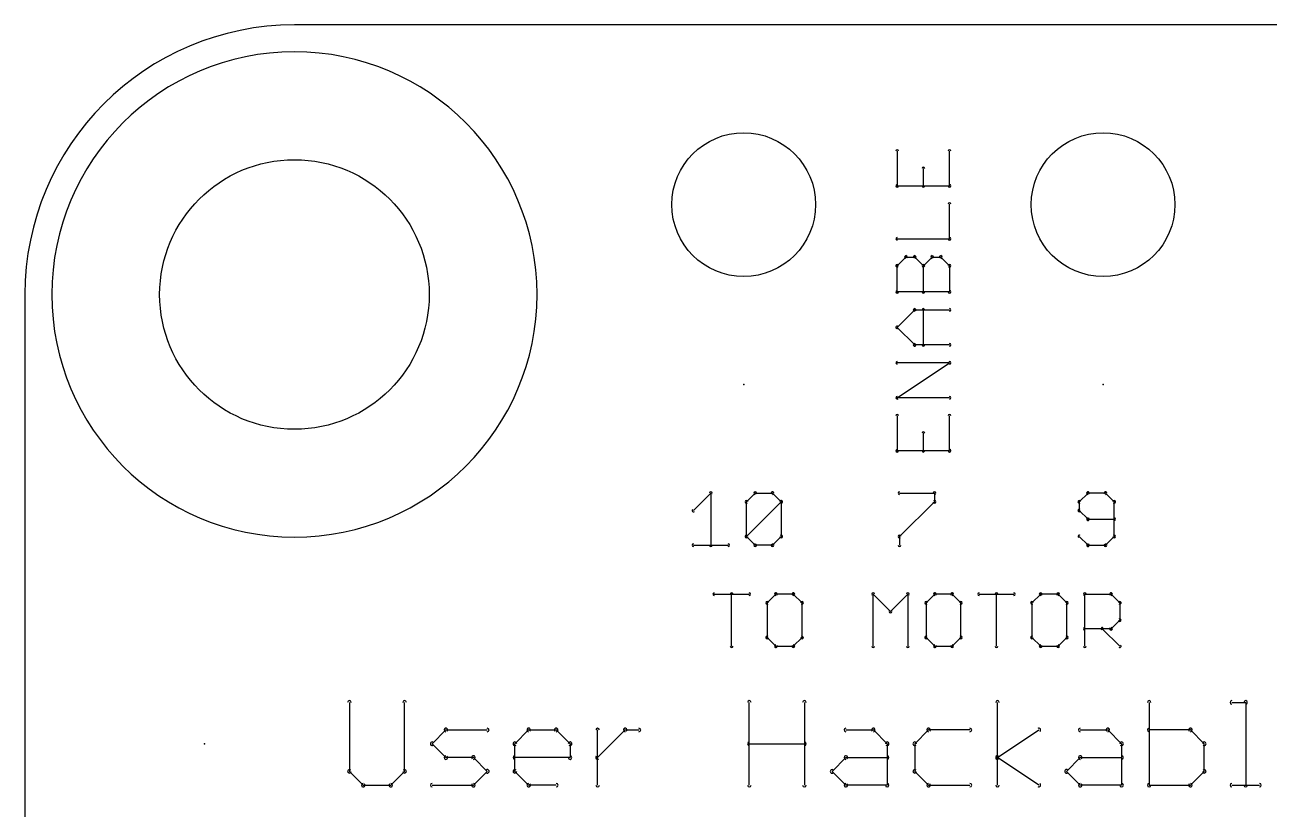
# Model space of a CAD drawing. Header units: inches. Extents: x 0 to 7.94, y 0 to 5.69.
# Drawn here: x 3.4 to 4.092, y 3.064 to 3.5 of the extents above; entities that cross this region are included whole.
import ezdxf

# ---------------------------------------------------------------- set-up
doc = ezdxf.new("R2010")
doc.units = ezdxf.units.IN
doc.header["$MEASUREMENT"] = 0
for name, color, linetype, true_color in [('Pcb', 178, 'Continuous', 0x000000), ('PcbDocument', 253, 'Continuous', 0xadadad), ('PcbOutline', 178, 'Continuous', 0x000000)]:
    doc.layers.add(name, color=color, linetype=linetype, true_color=true_color)

# ---------------------------------------------------------------- blocks, each defined once
blk = doc.blocks.new('HBridge84')
at = {"layer": 'Pcb'}
for p in [(0.4, 1.1), (0.6, 1.1), (0.1, 0.9)]:
    blk.add_point(p, dxfattribs=at)
at = {"layer": 'PcbDocument'}
for points in [[(0.15, 1.015, 1), (0.15, 1.285, 1), (0.15, 1.015)], [(0.48622, 1.22978, 1), (0.48472, 1.22978)], [(0.51525, 1.22978, 1), (0.51375, 1.22978)], [(0.50074, 1.22011, 1), (0.49924, 1.22011)], [(0.48472, 1.21043, 1), (0.48622, 1.21043)], [(0.48548, 1.21118, 1), (0.48548, 1.20968)], [(0.49924, 1.21043, 1), (0.50074, 1.21043)], [(0.51375, 1.21043, 1), (0.51525, 1.21043)], [(0.5145, 1.20968, 1), (0.5145, 1.21118)], [(0.51525, 1.20031, 1), (0.51375, 1.20031)], [(0.48548, 1.18172, 1), (0.48548, 1.18022)], [(0.51375, 1.18096, 1), (0.51525, 1.18096)], [(0.5145, 1.18022, 1), (0.5145, 1.18172)], [(0.49031, 1.1716, 1), (0.49031, 1.1701)], [(0.49084, 1.17032, 1), (0.48978, 1.17138)], [(0.49568, 1.17138, 1), (0.49462, 1.17032)], [(0.49515, 1.1701, 1), (0.49515, 1.1716)], [(0.50483, 1.1716, 1), (0.50483, 1.1701)], [(0.50535, 1.17032, 1), (0.5043, 1.17138)], [(0.51019, 1.17138, 1), (0.50913, 1.17032)], [(0.50966, 1.1701, 1), (0.50966, 1.1716)], [(0.48622, 1.16601, 1), (0.48472, 1.16601)], [(0.48494, 1.16654, 1), (0.486, 1.16548)], [(0.50074, 1.16601, 1), (0.49924, 1.16601)], [(0.49946, 1.16654, 1), (0.50052, 1.16548)], [(0.49946, 1.16548, 1), (0.50052, 1.16654)], [(0.51525, 1.16601, 1), (0.51375, 1.16601)], [(0.51397, 1.16548, 1), (0.51503, 1.16654)], [(0.48472, 1.1515, 1), (0.48622, 1.1515)], [(0.48548, 1.15225, 1), (0.48548, 1.15075)], [(0.49924, 1.1515, 1), (0.50074, 1.1515)], [(0.51375, 1.1515, 1), (0.51525, 1.1515)], [(0.5145, 1.15075, 1), (0.5145, 1.15225)], [(0.49515, 1.14213, 1), (0.49515, 1.14063)], [(0.49568, 1.14085, 1), (0.49462, 1.14191)], [(0.50074, 1.14139, 1), (0.49924, 1.14139)], [(0.5145, 1.14063, 1), (0.5145, 1.14213)], [(0.486, 1.13224, 1), (0.48494, 1.13118)], [(0.48494, 1.13224, 1), (0.486, 1.13118)], [(0.49515, 1.12278, 1), (0.49515, 1.12128)], [(0.49462, 1.1215, 1), (0.49568, 1.12257)], [(0.49924, 1.12204, 1), (0.50074, 1.12204)], [(0.5145, 1.12128, 1), (0.5145, 1.12278)], [(0.48548, 1.11267, 1), (0.48548, 1.11117)], [(0.51492, 1.1113, 1), (0.51408, 1.11254)], [(0.5145, 1.11117, 1), (0.5145, 1.11267)], [(0.48506, 1.09319, 1), (0.48589, 1.09194)], [(0.48548, 1.09332, 1), (0.48548, 1.09182)], [(0.5145, 1.09182, 1), (0.5145, 1.09332)], [(0.48622, 1.08245, 1), (0.48472, 1.08245)], [(0.51525, 1.08245, 1), (0.51375, 1.08245)], [(0.50074, 1.07278, 1), (0.49924, 1.07278)], [(0.48472, 1.06311, 1), (0.48622, 1.06311)], [(0.48548, 1.06385, 1), (0.48548, 1.06235)], [(0.49924, 1.06311, 1), (0.50074, 1.06311)], [(0.51375, 1.06311, 1), (0.51525, 1.06311)], [(0.5145, 1.06235, 1), (0.5145, 1.06385)], [(0.38246, 1.03952, 1), (0.38096, 1.03952)], [(0.38224, 1.039, 1), (0.38118, 1.04006)], [(0.40634, 1.04028, 1), (0.40634, 1.03878)], [(0.40687, 1.039, 1), (0.40581, 1.04006)], [(0.41654, 1.04006, 1), (0.41548, 1.039)], [(0.41601, 1.03878, 1), (0.41601, 1.04028)], [(0.48677, 1.04028, 1), (0.48677, 1.03878)], [(0.50687, 1.03952, 1), (0.50537, 1.03952)], [(0.50612, 1.03878, 1), (0.50612, 1.04028)], [(0.59161, 1.04028, 1), (0.59161, 1.03878)], [(0.59213, 1.039, 1), (0.59107, 1.04006)], [(0.60181, 1.04006, 1), (0.60075, 1.039)], [(0.60128, 1.03878, 1), (0.60128, 1.04028)], [(0.40225, 1.03469, 1), (0.40075, 1.03469)], [(0.40097, 1.03522, 1), (0.40203, 1.03416)], [(0.4216, 1.03469, 1), (0.4201, 1.03469)], [(0.42138, 1.03416, 1), (0.42032, 1.03522)], [(0.42032, 1.03416, 1), (0.42138, 1.03522)], [(0.50537, 1.03469, 1), (0.50687, 1.03469)], [(0.50665, 1.03416, 1), (0.50559, 1.03522)], [(0.58752, 1.03469, 1), (0.58602, 1.03469)], [(0.58624, 1.03522, 1), (0.5873, 1.03416)], [(0.60687, 1.03469, 1), (0.60537, 1.03469)], [(0.60559, 1.03416, 1), (0.60665, 1.03522)], [(0.3715, 1.03038, 1), (0.37257, 1.02932)], [(0.5873, 1.03038, 1), (0.58624, 1.02932)], [(0.58602, 1.02985, 1), (0.58752, 1.02985)], [(0.59161, 1.02576, 1), (0.59161, 1.02426)], [(0.59107, 1.02448, 1), (0.59213, 1.02554)], [(0.60612, 1.02426, 1), (0.60612, 1.02576)], [(0.37204, 1.01125, 1), (0.37204, 1.00975)], [(0.39139, 1.00975, 1), (0.39139, 1.01125)], [(0.40203, 1.01587, 1), (0.40097, 1.01481)], [(0.40097, 1.01587, 1), (0.40203, 1.01481)], [(0.40075, 1.01534, 1), (0.40225, 1.01534)], [(0.40634, 1.01125, 1), (0.40634, 1.00975)], [(0.40581, 1.00997, 1), (0.40687, 1.01103)], [(0.41548, 1.01103, 1), (0.41654, 1.00997)], [(0.41601, 1.00975, 1), (0.41601, 1.01125)], [(0.4201, 1.01534, 1), (0.4216, 1.01534)], [(0.42138, 1.01481, 1), (0.42032, 1.01587)], [(0.48752, 1.01534, 1), (0.48602, 1.01534)], [(0.48624, 1.01587, 1), (0.4873, 1.01481)], [(0.5873, 1.01587, 1), (0.58624, 1.01481)], [(0.59161, 1.01125, 1), (0.59161, 1.00975)], [(0.59107, 1.00997, 1), (0.59213, 1.01103)], [(0.60075, 1.01103, 1), (0.60181, 1.00997)], [(0.60128, 1.00975, 1), (0.60128, 1.01125)], [(0.60537, 1.01534, 1), (0.60687, 1.01534)], [(0.60665, 1.01481, 1), (0.60559, 1.01587)], [(0.38096, 1.0105, 1), (0.38246, 1.0105)], [(0.48602, 1.0105, 1), (0.48752, 1.0105)], [(0.38364, 0.98402, 1), (0.38364, 0.98252)], [(0.39406, 0.98328, 1), (0.39256, 0.98328)], [(0.40299, 0.98252, 1), (0.40299, 0.98402)], [(0.41794, 0.98402, 1), (0.41794, 0.98252)], [(0.41847, 0.98274, 1), (0.41741, 0.9838)], [(0.42815, 0.9838, 1), (0.42709, 0.98274)], [(0.42762, 0.98252, 1), (0.42762, 0.98402)], [(0.47278, 0.98328, 1), (0.47128, 0.98328)], [(0.47257, 0.9838, 1), (0.4715, 0.98274)], [(0.49213, 0.98328, 1), (0.49063, 0.98328)], [(0.49191, 0.98274, 1), (0.49085, 0.9838)], [(0.50634, 0.98402, 1), (0.50634, 0.98252)], [(0.50687, 0.98274, 1), (0.50581, 0.9838)], [(0.51654, 0.9838, 1), (0.51548, 0.98274)], [(0.51601, 0.98252, 1), (0.51601, 0.98402)], [(0.53096, 0.98402, 1), (0.53096, 0.98252)], [(0.54139, 0.98328, 1), (0.53989, 0.98328)], [(0.55031, 0.98252, 1), (0.55031, 0.98402)], [(0.56527, 0.98402, 1), (0.56527, 0.98252)], [(0.5658, 0.98274, 1), (0.56474, 0.9838)], [(0.57547, 0.9838, 1), (0.57441, 0.98274)], [(0.57494, 0.98252, 1), (0.57494, 0.98402)], [(0.58989, 0.98402, 1), (0.58989, 0.98252)], [(0.59065, 0.98328, 1), (0.58915, 0.98328)], [(0.60494, 0.9838, 1), (0.60388, 0.98274)], [(0.60441, 0.98252, 1), (0.60441, 0.98402)], [(0.41385, 0.97844, 1), (0.41235, 0.97844)], [(0.41257, 0.97897, 1), (0.41363, 0.97791)], [(0.4332, 0.97844, 1), (0.4317, 0.97844)], [(0.43193, 0.97791, 1), (0.43298, 0.97897)], [(0.50225, 0.97844, 1), (0.50075, 0.97844)], [(0.50097, 0.97897, 1), (0.50203, 0.97791)], [(0.5216, 0.97844, 1), (0.5201, 0.97844)], [(0.52032, 0.97791, 1), (0.52138, 0.97897)], [(0.56118, 0.97844, 1), (0.55968, 0.97844)], [(0.5599, 0.97897, 1), (0.56096, 0.97791)], [(0.58053, 0.97844, 1), (0.57903, 0.97844)], [(0.57925, 0.97791, 1), (0.58031, 0.97897)], [(0.61, 0.97844, 1), (0.6085, 0.97844)], [(0.60872, 0.97791, 1), (0.60978, 0.97897)], [(0.48118, 0.97413, 1), (0.48224, 0.97307)], [(0.48118, 0.97307, 1), (0.48224, 0.97413)], [(0.60978, 0.96823, 1), (0.60872, 0.96929)], [(0.58989, 0.96467, 1), (0.58989, 0.96317)], [(0.6001, 0.96446, 1), (0.59904, 0.96339)], [(0.60388, 0.96446, 1), (0.60494, 0.96339)], [(0.60441, 0.96317, 1), (0.60441, 0.96467)], [(0.6085, 0.96876, 1), (0.61, 0.96876)], [(0.41363, 0.95962, 1), (0.41257, 0.95856)], [(0.41235, 0.95909, 1), (0.41385, 0.95909)], [(0.4317, 0.95909, 1), (0.4332, 0.95909)], [(0.43298, 0.95856, 1), (0.43193, 0.95962)], [(0.50203, 0.95962, 1), (0.50097, 0.95856)], [(0.50075, 0.95909, 1), (0.50225, 0.95909)], [(0.5201, 0.95909, 1), (0.5216, 0.95909)], [(0.52138, 0.95856, 1), (0.52032, 0.95962)], [(0.56096, 0.95962, 1), (0.5599, 0.95856)], [(0.55968, 0.95909, 1), (0.56118, 0.95909)], [(0.57903, 0.95909, 1), (0.58053, 0.95909)], [(0.58031, 0.95856, 1), (0.57925, 0.95962)], [(0.39256, 0.95425, 1), (0.39406, 0.95425)], [(0.41794, 0.955, 1), (0.41794, 0.9535)], [(0.41741, 0.95372, 1), (0.41847, 0.95478)], [(0.42709, 0.95478, 1), (0.42815, 0.95372)], [(0.42762, 0.9535, 1), (0.42762, 0.955)], [(0.47128, 0.95425, 1), (0.47278, 0.95425)], [(0.49063, 0.95425, 1), (0.49213, 0.95425)], [(0.50634, 0.955, 1), (0.50634, 0.9535)], [(0.50581, 0.95372, 1), (0.50687, 0.95478)], [(0.51548, 0.95478, 1), (0.51654, 0.95372)], [(0.51601, 0.9535, 1), (0.51601, 0.955)], [(0.53989, 0.95425, 1), (0.54139, 0.95425)], [(0.56527, 0.955, 1), (0.56527, 0.9535)], [(0.56474, 0.95372, 1), (0.5658, 0.95478)], [(0.57441, 0.95478, 1), (0.57547, 0.95372)], [(0.57494, 0.9535, 1), (0.57494, 0.955)], [(0.58915, 0.95425, 1), (0.59065, 0.95425)], [(0.60872, 0.95372, 1), (0.60978, 0.95478)], [(0.18159, 0.92304, 1), (0.17959, 0.92304)], [(0.21228, 0.92304, 1), (0.21028, 0.92304)], [(0.40411, 0.92304, 1), (0.40211, 0.92304)], [(0.43481, 0.92304, 1), (0.43281, 0.92304)], [(0.54223, 0.92304, 1), (0.54023, 0.92304)], [(0.62664, 0.92304, 1), (0.62464, 0.92304)], [(0.67168, 0.92404, 1), (0.67168, 0.92204)], [(0.68035, 0.92304, 1), (0.67835, 0.92304)], [(0.67935, 0.92204, 1), (0.67935, 0.92404)], [(0.2343, 0.90869, 1), (0.2343, 0.90669)], [(0.23501, 0.90698, 1), (0.23359, 0.9084)], [(0.25732, 0.90669, 1), (0.25732, 0.90869)], [(0.28034, 0.90869, 1), (0.28034, 0.90669)], [(0.28105, 0.90698, 1), (0.27963, 0.9084)], [(0.2964, 0.9084, 1), (0.29498, 0.90698)], [(0.29569, 0.90669, 1), (0.29569, 0.90869)], [(0.31971, 0.90769, 1), (0.31771, 0.90769)], [(0.33406, 0.90869, 1), (0.33406, 0.90669)], [(0.33476, 0.90698, 1), (0.33335, 0.9084)], [(0.34173, 0.90669, 1), (0.34173, 0.90869)], [(0.45683, 0.90869, 1), (0.45683, 0.90669)], [(0.47288, 0.9084, 1), (0.47146, 0.90698)], [(0.47217, 0.90669, 1), (0.47217, 0.90869)], [(0.50287, 0.90869, 1), (0.50287, 0.90669)], [(0.50357, 0.90698, 1), (0.50216, 0.9084)], [(0.52589, 0.90669, 1), (0.52589, 0.90869)], [(0.56481, 0.90686, 1), (0.5637, 0.90852)], [(0.58727, 0.90869, 1), (0.58727, 0.90669)], [(0.60332, 0.9084, 1), (0.60191, 0.90698)], [(0.60262, 0.90669, 1), (0.60262, 0.90869)], [(0.62564, 0.90869, 1), (0.62564, 0.90669)], [(0.64936, 0.9084, 1), (0.64795, 0.90698)], [(0.64866, 0.90669, 1), (0.64866, 0.90869)], [(0.22734, 0.90073, 1), (0.22592, 0.89931)], [(0.22592, 0.90073, 1), (0.22734, 0.89931)], [(0.27367, 0.90002, 1), (0.27167, 0.90002)], [(0.27196, 0.90073, 1), (0.27338, 0.89931)], [(0.30436, 0.90002, 1), (0.30236, 0.90002)], [(0.30265, 0.89931, 1), (0.30407, 0.90073)], [(0.40311, 0.90102, 1), (0.40311, 0.89902)], [(0.43381, 0.89902, 1), (0.43381, 0.90102)], [(0.48085, 0.90002, 1), (0.47885, 0.90002)], [(0.47914, 0.89931, 1), (0.48055, 0.90073)], [(0.49619, 0.90002, 1), (0.49419, 0.90002)], [(0.49448, 0.90073, 1), (0.4959, 0.89931)], [(0.61129, 0.90002, 1), (0.60929, 0.90002)], [(0.60958, 0.89931, 1), (0.611, 0.90073)], [(0.65733, 0.90002, 1), (0.65533, 0.90002)], [(0.65562, 0.89931, 1), (0.65704, 0.90073)], [(0.2343, 0.89335, 1), (0.2343, 0.89135)], [(0.25036, 0.89306, 1), (0.24894, 0.89164)], [(0.24965, 0.89135, 1), (0.24965, 0.89335)], [(0.27267, 0.89335, 1), (0.27267, 0.89135)], [(0.30336, 0.89135, 1), (0.30336, 0.89335)], [(0.45683, 0.89335, 1), (0.45683, 0.89135)], [(0.45753, 0.89164, 1), (0.45612, 0.89306)], [(0.47985, 0.89135, 1), (0.47985, 0.89335)], [(0.54179, 0.89318, 1), (0.54068, 0.89152)], [(0.58727, 0.89335, 1), (0.58727, 0.89135)], [(0.58798, 0.89164, 1), (0.58656, 0.89306)], [(0.61029, 0.89135, 1), (0.61029, 0.89335)], [(0.23359, 0.89164, 1), (0.23501, 0.89306)], [(0.30236, 0.89235, 1), (0.30436, 0.89235)], [(0.318, 0.89306, 1), (0.31942, 0.89164)], [(0.54068, 0.89318, 1), (0.54179, 0.89152)], [(0.1813, 0.88538, 1), (0.17988, 0.88396)], [(0.17959, 0.88467, 1), (0.18159, 0.88467)], [(0.21028, 0.88467, 1), (0.21228, 0.88467)], [(0.21199, 0.88396, 1), (0.21057, 0.88538)], [(0.25803, 0.88396, 1), (0.25661, 0.88538)], [(0.25661, 0.88396, 1), (0.25803, 0.88538)], [(0.27338, 0.88538, 1), (0.27196, 0.88396)], [(0.27167, 0.88467, 1), (0.27367, 0.88467)], [(0.44986, 0.88538, 1), (0.44844, 0.88396)], [(0.44844, 0.88538, 1), (0.44986, 0.88396)], [(0.4959, 0.88538, 1), (0.49448, 0.88396)], [(0.49419, 0.88467, 1), (0.49619, 0.88467)], [(0.5803, 0.88538, 1), (0.57889, 0.88396)], [(0.57889, 0.88538, 1), (0.5803, 0.88396)], [(0.65533, 0.88467, 1), (0.65733, 0.88467)], [(0.65704, 0.88396, 1), (0.65562, 0.88538)], [(0.18826, 0.878, 1), (0.18826, 0.876)], [(0.18756, 0.87629, 1), (0.18897, 0.87771)], [(0.2029, 0.87771, 1), (0.20432, 0.87629)], [(0.20361, 0.876, 1), (0.20361, 0.878)], [(0.22663, 0.878, 1), (0.22663, 0.876)], [(0.24894, 0.87771, 1), (0.25036, 0.87629)], [(0.24965, 0.876, 1), (0.24965, 0.878)], [(0.28034, 0.878, 1), (0.28034, 0.876)], [(0.27963, 0.87629, 1), (0.28105, 0.87771)], [(0.29569, 0.876, 1), (0.29569, 0.878)], [(0.31771, 0.877, 1), (0.31971, 0.877)], [(0.40211, 0.877, 1), (0.40411, 0.877)], [(0.43281, 0.877, 1), (0.43481, 0.877)], [(0.45683, 0.878, 1), (0.45683, 0.876)], [(0.45612, 0.87629, 1), (0.45753, 0.87771)], [(0.47885, 0.877, 1), (0.48085, 0.877)], [(0.47985, 0.876, 1), (0.47985, 0.878)], [(0.50287, 0.878, 1), (0.50287, 0.876)], [(0.50216, 0.87629, 1), (0.50357, 0.87771)], [(0.52589, 0.876, 1), (0.52589, 0.878)], [(0.54023, 0.877, 1), (0.54223, 0.877)], [(0.5637, 0.87617, 1), (0.56481, 0.87783)], [(0.58727, 0.878, 1), (0.58727, 0.876)], [(0.58656, 0.87629, 1), (0.58798, 0.87771)], [(0.60929, 0.877, 1), (0.61129, 0.877)], [(0.61029, 0.876, 1), (0.61029, 0.878)], [(0.62564, 0.878, 1), (0.62564, 0.876)], [(0.62464, 0.877, 1), (0.62664, 0.877)], [(0.64795, 0.87771, 1), (0.64936, 0.87629)], [(0.64866, 0.876, 1), (0.64866, 0.878)], [(0.67168, 0.878, 1), (0.67168, 0.876)], [(0.67835, 0.877, 1), (0.68035, 0.877)], [(0.68702, 0.876, 1), (0.68702, 0.878)]]:
    blk.add_lwpolyline(points, format="xyb", dxfattribs=at)
for points in [[(0.48548, 1.22978), (0.48548, 1.21043)], [(0.5145, 1.21043), (0.5145, 1.22978)], [(0.49999, 1.21043), (0.49999, 1.22011)], [(0.48548, 1.21043), (0.5145, 1.21043)], [(0.5145, 1.18096), (0.5145, 1.20031)], [(0.48548, 1.18096), (0.5145, 1.18096)], [(0.48548, 1.16601), (0.49031, 1.17085)], [(0.49031, 1.17085), (0.49515, 1.17085)], [(0.49515, 1.17085), (0.49999, 1.16601)], [(0.49999, 1.16601), (0.50483, 1.17085)], [(0.50483, 1.17085), (0.50966, 1.17085)], [(0.50966, 1.17085), (0.5145, 1.16601)], [(0.48548, 1.1515), (0.48548, 1.16601)], [(0.49999, 1.1515), (0.49999, 1.16601)], [(0.5145, 1.16601), (0.5145, 1.1515)], [(0.5145, 1.1515), (0.48548, 1.1515)], [(0.48548, 1.13171), (0.49515, 1.14139)], [(0.49515, 1.14139), (0.5145, 1.14139)], [(0.49999, 1.12204), (0.49999, 1.14139)], [(0.49515, 1.12204), (0.48548, 1.13171)], [(0.5145, 1.12204), (0.49515, 1.12204)], [(0.48548, 1.09257), (0.5145, 1.11192)], [(0.5145, 1.11192), (0.48548, 1.11192)], [(0.5145, 1.09257), (0.48548, 1.09257)], [(0.48548, 1.08245), (0.48548, 1.06311)], [(0.5145, 1.06311), (0.5145, 1.08245)], [(0.49999, 1.06311), (0.49999, 1.07278)], [(0.48548, 1.06311), (0.5145, 1.06311)], [(0.37204, 1.02985), (0.38171, 1.03952)], [(0.38171, 1.03952), (0.38171, 1.0105)], [(0.4015, 1.03469), (0.40634, 1.03952)], [(0.40634, 1.03952), (0.41601, 1.03952)], [(0.41601, 1.03952), (0.42085, 1.03469)], [(0.48677, 1.03952), (0.50612, 1.03952)], [(0.50612, 1.03952), (0.50612, 1.03469)], [(0.59161, 1.03952), (0.58677, 1.03469)], [(0.60128, 1.03952), (0.59161, 1.03952)], [(0.60612, 1.03469), (0.60128, 1.03952)], [(0.4015, 1.01534), (0.4015, 1.03469)], [(0.4015, 1.01534), (0.42085, 1.03469)], [(0.42085, 1.03469), (0.42085, 1.01534)], [(0.50612, 1.03469), (0.48677, 1.01534)], [(0.58677, 1.03469), (0.58677, 1.02985)], [(0.60612, 1.01534), (0.60612, 1.03469)], [(0.58677, 1.02985), (0.59161, 1.02501)], [(0.59161, 1.02501), (0.60612, 1.02501)], [(0.40634, 1.0105), (0.4015, 1.01534)], [(0.42085, 1.01534), (0.41601, 1.0105)], [(0.48677, 1.01534), (0.48677, 1.0105)], [(0.58677, 1.01534), (0.59161, 1.0105)], [(0.60128, 1.0105), (0.60612, 1.01534)], [(0.37204, 1.0105), (0.39139, 1.0105)], [(0.41601, 1.0105), (0.40634, 1.0105)], [(0.59161, 1.0105), (0.60128, 1.0105)], [(0.38364, 0.98328), (0.40299, 0.98328)], [(0.39331, 0.95425), (0.39331, 0.98328)], [(0.41794, 0.98328), (0.41311, 0.97844)], [(0.42762, 0.98328), (0.41794, 0.98328)], [(0.43245, 0.97844), (0.42762, 0.98328)], [(0.47204, 0.95425), (0.47204, 0.98328)], [(0.47204, 0.98328), (0.48171, 0.9736)], [(0.48171, 0.9736), (0.49139, 0.98328)], [(0.49139, 0.98328), (0.49139, 0.95425)], [(0.50634, 0.98328), (0.5015, 0.97844)], [(0.51601, 0.98328), (0.50634, 0.98328)], [(0.52085, 0.97844), (0.51601, 0.98328)], [(0.53096, 0.98328), (0.55031, 0.98328)], [(0.54064, 0.95425), (0.54064, 0.98328)], [(0.56527, 0.98328), (0.56043, 0.97844)], [(0.57494, 0.98328), (0.56527, 0.98328)], [(0.57978, 0.97844), (0.57494, 0.98328)], [(0.58989, 0.95425), (0.58989, 0.98328)], [(0.58989, 0.98328), (0.60441, 0.98328)], [(0.60441, 0.98328), (0.60924, 0.97844)], [(0.41311, 0.97844), (0.41311, 0.95909)], [(0.43245, 0.95909), (0.43245, 0.97844)], [(0.5015, 0.97844), (0.5015, 0.95909)], [(0.52085, 0.95909), (0.52085, 0.97844)], [(0.56043, 0.97844), (0.56043, 0.95909)], [(0.57978, 0.95909), (0.57978, 0.97844)], [(0.60924, 0.97844), (0.60924, 0.96876)], [(0.60441, 0.96393), (0.58989, 0.96393)], [(0.59957, 0.96393), (0.60924, 0.95425)], [(0.60924, 0.96876), (0.60441, 0.96393)], [(0.41311, 0.95909), (0.41794, 0.95425)], [(0.42762, 0.95425), (0.43245, 0.95909)], [(0.5015, 0.95909), (0.50634, 0.95425)], [(0.51601, 0.95425), (0.52085, 0.95909)], [(0.56043, 0.95909), (0.56527, 0.95425)], [(0.57494, 0.95425), (0.57978, 0.95909)], [(0.41794, 0.95425), (0.42762, 0.95425)], [(0.50634, 0.95425), (0.51601, 0.95425)], [(0.56527, 0.95425), (0.57494, 0.95425)], [(0.18059, 0.92304), (0.18059, 0.88467)], [(0.21128, 0.88467), (0.21128, 0.92304)], [(0.40311, 0.877), (0.40311, 0.92304)], [(0.43381, 0.92304), (0.43381, 0.877)], [(0.54123, 0.877), (0.54123, 0.92304)], [(0.62564, 0.92304), (0.62564, 0.877)], [(0.67168, 0.92304), (0.67935, 0.92304)], [(0.67935, 0.92304), (0.67935, 0.877)], [(0.22663, 0.90002), (0.2343, 0.90769)], [(0.2343, 0.90769), (0.25732, 0.90769)], [(0.27267, 0.90002), (0.28034, 0.90769)], [(0.28034, 0.90769), (0.29569, 0.90769)], [(0.29569, 0.90769), (0.30336, 0.90002)], [(0.31871, 0.877), (0.31871, 0.90769)], [(0.31871, 0.89235), (0.33406, 0.90769)], [(0.33406, 0.90769), (0.34173, 0.90769)], [(0.45683, 0.90769), (0.47217, 0.90769)], [(0.47217, 0.90769), (0.47985, 0.90002)], [(0.50287, 0.90769), (0.49519, 0.90002)], [(0.52589, 0.90769), (0.50287, 0.90769)], [(0.54123, 0.89235), (0.56425, 0.90769)], [(0.58727, 0.90769), (0.60262, 0.90769)], [(0.60262, 0.90769), (0.61029, 0.90002)], [(0.64866, 0.90769), (0.62564, 0.90769)], [(0.65633, 0.90002), (0.64866, 0.90769)], [(0.2343, 0.89235), (0.22663, 0.90002)], [(0.27267, 0.88467), (0.27267, 0.90002)], [(0.30336, 0.90002), (0.30336, 0.89235)], [(0.40311, 0.90002), (0.43381, 0.90002)], [(0.47985, 0.90002), (0.47985, 0.877)], [(0.49519, 0.90002), (0.49519, 0.88467)], [(0.61029, 0.90002), (0.61029, 0.877)], [(0.65633, 0.88467), (0.65633, 0.90002)], [(0.24965, 0.89235), (0.2343, 0.89235)], [(0.25732, 0.88467), (0.24965, 0.89235)], [(0.30336, 0.89235), (0.27267, 0.89235)], [(0.44915, 0.88467), (0.45683, 0.89235)], [(0.45683, 0.89235), (0.47985, 0.89235)], [(0.56425, 0.877), (0.54123, 0.89235)], [(0.5796, 0.88467), (0.58727, 0.89235)], [(0.58727, 0.89235), (0.61029, 0.89235)], [(0.18059, 0.88467), (0.18826, 0.877)], [(0.20361, 0.877), (0.21128, 0.88467)], [(0.24965, 0.877), (0.25732, 0.88467)], [(0.28034, 0.877), (0.27267, 0.88467)], [(0.45683, 0.877), (0.44915, 0.88467)], [(0.49519, 0.88467), (0.50287, 0.877)], [(0.58727, 0.877), (0.5796, 0.88467)], [(0.64866, 0.877), (0.65633, 0.88467)], [(0.18826, 0.877), (0.20361, 0.877)], [(0.22663, 0.877), (0.24965, 0.877)], [(0.29569, 0.877), (0.28034, 0.877)], [(0.47985, 0.877), (0.45683, 0.877)], [(0.50287, 0.877), (0.52589, 0.877)], [(0.61029, 0.877), (0.58727, 0.877)], [(0.62564, 0.877), (0.64866, 0.877)], [(0.67168, 0.877), (0.68702, 0.877)]]:
    blk.add_lwpolyline(points, dxfattribs=at)
at = {"layer": 'PcbOutline'}
for p, q in [((1.84948, 1.3), (0.15, 1.3)), ((0, 1.15), (0, 0.15))]:
    blk.add_line(p, q, dxfattribs=at)
for centre, radius in [((0.4, 1.2), 0.04), ((0.6, 1.2), 0.04), ((0.15, 1.15), 0.075)]:
    blk.add_circle(centre, radius, dxfattribs=at)
blk.add_arc((0.15, 1.15), 0.15, 90, 180, dxfattribs=at)

msp = doc.modelspace()

# ---------------------------------------------------------------- block references
at = {"layer": 'Pcb'}
msp.add_blockref('HBridge84', (3.4, 2.2), dxfattribs=at)

doc.saveas('drawing.dxf')
